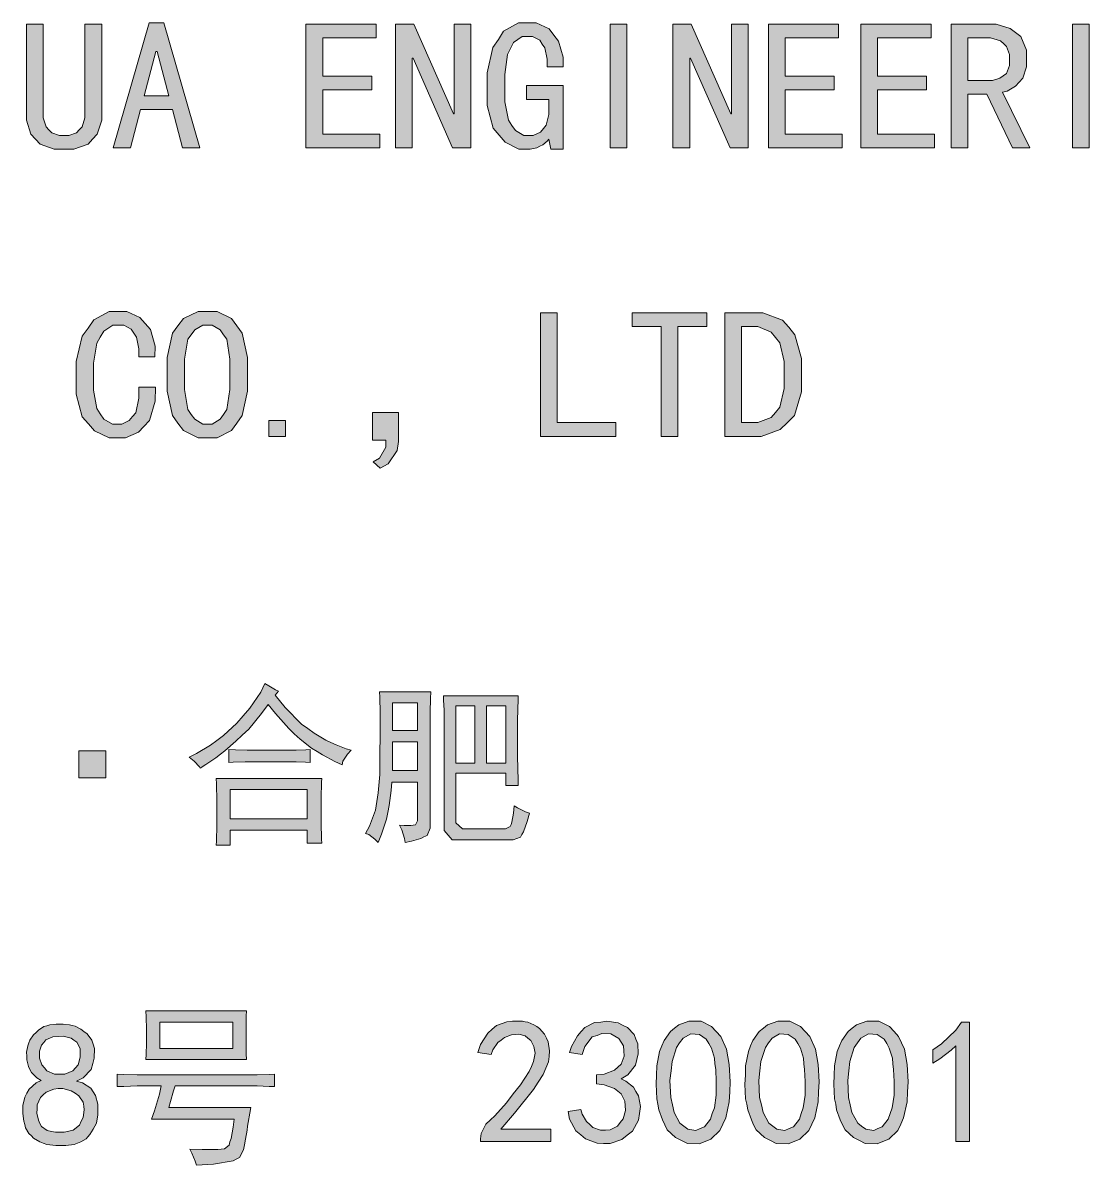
# Model space of a CAD drawing. Header units: millimetres. Extents: x 388 to 64525, y 87 to 607.
# Drawn here: x 64487.22 to 64503.85, y 540.97 to 558.78 of the extents above; entities that cross this region are included whole.
import ezdxf

# ---------------------------------------------------------------- set-up
doc = ezdxf.new("R2010")
doc.units = ezdxf.units.MM

msp = doc.modelspace()

# ---------------------------------------------------------------- hatches: boundary and pattern name
h = msp.add_hatch(color=0)
h.dxf.hatch_style = 2
h.paths.add_polyline_path([(64488.453, 557.399), (64488.453, 557.263), (64488.381, 557.048), (64488.309, 556.969), (64488.241, 556.89), (64488.019, 556.811), (64487.865, 556.811), (64487.714, 556.811), (64487.492, 556.89), (64487.421, 556.969), (64487.349, 557.048), (64487.281, 557.263), (64487.281, 557.399), (64487.281, 558.76), (64487.539, 558.76), (64487.539, 557.399), (64487.539, 557.302), (64487.585, 557.162), (64487.628, 557.116), (64487.675, 557.069), (64487.793, 557.026), (64487.865, 557.026), (64487.94, 557.026), (64488.058, 557.069), (64488.101, 557.116), (64488.148, 557.162), (64488.191, 557.302), (64488.191, 557.399), (64488.191, 558.76), (64488.453, 558.76)])
h = msp.add_hatch(color=0)
h.paths.add_polyline_path([(64489.982, 556.833), (64489.714, 556.833), (64489.556, 557.431), (64489.058, 557.431), (64488.9, 556.833), (64488.632, 556.833), (64489.194, 558.782), (64489.42, 558.782)])
h.paths.add_polyline_path([(64489.499, 557.646), (64489.32, 558.334), (64489.295, 558.334), (64489.115, 557.646)])
h = msp.add_hatch(color=0)
h.dxf.hatch_style = 2
h.paths.add_polyline_path([(64492.788, 556.833), (64491.638, 556.833), (64491.638, 558.76), (64492.731, 558.76), (64492.731, 558.546), (64491.899, 558.546), (64491.899, 557.951), (64492.663, 557.951), (64492.663, 557.736), (64491.899, 557.736), (64491.899, 557.048), (64492.788, 557.048)])
h = msp.add_hatch(color=0)
h.dxf.hatch_style = 2
h.paths.add_polyline_path([(64494.207, 556.833), (64493.924, 556.833), (64493.307, 558.23), (64493.293, 558.23), (64493.293, 556.833), (64493.035, 556.833), (64493.035, 558.76), (64493.318, 558.76), (64493.938, 557.363), (64493.949, 557.363), (64493.949, 558.76), (64494.207, 558.76)])
h = msp.add_hatch(color=0)
h.dxf.hatch_style = 2
h.paths.add_polyline_path([(64495.647, 556.811), (64495.457, 556.811), (64495.425, 556.969), (64495.4, 556.937), (64495.332, 556.879), (64495.282, 556.858), (64495.235, 556.833), (64495.131, 556.811), (64495.074, 556.811), (64494.956, 556.811), (64494.744, 556.922), (64494.651, 557.03), (64494.558, 557.141), (64494.465, 557.492), (64494.465, 557.736), (64494.465, 558.001), (64494.551, 558.395), (64494.637, 558.524), (64494.719, 558.653), (64494.952, 558.782), (64495.095, 558.782), (64495.228, 558.782), (64495.429, 558.689), (64495.504, 558.592), (64495.575, 558.495), (64495.647, 558.248), (64495.647, 558.098), (64495.4, 558.098), (64495.4, 558.216), (64495.36, 558.391), (64495.321, 558.452), (64495.282, 558.51), (64495.171, 558.571), (64495.095, 558.571), (64495.006, 558.571), (64494.873, 558.477), (64494.827, 558.384), (64494.78, 558.291), (64494.737, 557.979), (64494.737, 557.757), (64494.737, 557.549), (64494.794, 557.263), (64494.848, 557.184), (64494.905, 557.105), (64495.034, 557.026), (64495.11, 557.026), (64495.181, 557.026), (64495.296, 557.08), (64495.339, 557.134), (64495.382, 557.188), (64495.425, 557.352), (64495.425, 557.463), (64495.425, 557.589), (64495.074, 557.589), (64495.074, 557.804), (64495.647, 557.804)])
h = msp.add_hatch(color=0)
h.dxf.hatch_style = 2
h.paths.add_polyline_path([(64496.64, 556.833), (64496.382, 556.833), (64496.382, 558.76), (64496.64, 558.76)])
h = msp.add_hatch(color=0)
h.dxf.hatch_style = 2
h.paths.add_polyline_path([(64498.531, 556.833), (64498.252, 556.833), (64497.632, 558.23), (64497.621, 558.23), (64497.621, 556.833), (64497.36, 556.833), (64497.36, 558.76), (64497.643, 558.76), (64498.263, 557.363), (64498.273, 557.363), (64498.273, 558.76), (64498.531, 558.76)])
h = msp.add_hatch(color=0)
h.dxf.hatch_style = 2
h.paths.add_polyline_path([(64499.997, 556.833), (64498.847, 556.833), (64498.847, 558.76), (64499.94, 558.76), (64499.94, 558.546), (64499.108, 558.546), (64499.108, 557.951), (64499.871, 557.951), (64499.871, 557.736), (64499.108, 557.736), (64499.108, 557.048), (64499.997, 557.048)])
h = msp.add_hatch(color=0)
h.dxf.hatch_style = 2
h.paths.add_polyline_path([(64501.437, 556.833), (64500.291, 556.833), (64500.291, 558.76), (64501.383, 558.76), (64501.383, 558.546), (64500.549, 558.546), (64500.549, 557.951), (64501.315, 557.951), (64501.315, 557.736), (64500.549, 557.736), (64500.549, 557.048), (64501.437, 557.048)])
h = msp.add_hatch(color=0)
h.paths.add_polyline_path([(64502.924, 556.833), (64502.655, 556.833), (64502.251, 557.668), (64501.957, 557.668), (64501.957, 556.833), (64501.699, 556.833), (64501.699, 558.76), (64502.261, 558.76), (64502.397, 558.76), (64502.616, 558.696), (64502.698, 558.631), (64502.784, 558.567), (64502.87, 558.356), (64502.87, 558.209), (64502.87, 558.098), (64502.813, 557.922), (64502.756, 557.858), (64502.698, 557.797), (64502.569, 557.718), (64502.498, 557.7)])
h.paths.add_polyline_path([(64502.609, 558.209), (64502.609, 558.288), (64502.562, 558.413), (64502.516, 558.456), (64502.465, 558.503), (64502.311, 558.546), (64502.204, 558.546), (64501.957, 558.546), (64501.957, 557.883), (64502.272, 557.883), (64502.34, 557.883), (64502.458, 557.918), (64502.508, 557.954), (64502.559, 557.99), (64502.609, 558.119)])
h = msp.add_hatch(color=0)
h.dxf.hatch_style = 2
h.paths.add_polyline_path([(64503.849, 556.833), (64503.591, 556.833), (64503.591, 558.76), (64503.849, 558.76)])
h = msp.add_hatch(color=0)
h.dxf.hatch_style = 2
h.paths.add_polyline_path([(64489.291, 553.099), (64489.287, 552.884), (64489.198, 552.58), (64489.112, 552.49), (64489.029, 552.401), (64488.825, 552.311), (64488.707, 552.311), (64488.571, 552.311), (64488.341, 552.422), (64488.245, 552.53), (64488.148, 552.641), (64488.055, 552.992), (64488.055, 553.236), (64488.055, 553.501), (64488.148, 553.895), (64488.241, 554.024), (64488.331, 554.153), (64488.571, 554.282), (64488.718, 554.282), (64488.843, 554.282), (64489.047, 554.189), (64489.13, 554.095), (64489.212, 554.002), (64489.287, 553.741), (64489.28, 553.572), (64489.033, 553.572), (64489.033, 553.698), (64488.994, 553.88), (64488.954, 553.945), (64488.915, 554.006), (64488.797, 554.067), (64488.718, 554.067), (64488.628, 554.067), (64488.485, 553.974), (64488.431, 553.88), (64488.377, 553.787), (64488.324, 553.476), (64488.324, 553.257), (64488.324, 553.053), (64488.377, 552.77), (64488.431, 552.687), (64488.485, 552.605), (64488.621, 552.526), (64488.707, 552.526), (64488.768, 552.526), (64488.883, 552.583), (64488.933, 552.644), (64488.983, 552.702), (64489.033, 552.931), (64489.033, 553.099)])
h = msp.add_hatch(color=0)
h.paths.add_polyline_path([(64490.724, 553.304), (64490.724, 553.039), (64490.642, 552.659), (64490.559, 552.54), (64490.477, 552.426), (64490.251, 552.311), (64490.104, 552.311), (64489.957, 552.311), (64489.728, 552.426), (64489.642, 552.54), (64489.556, 552.659), (64489.474, 553.039), (64489.474, 553.304), (64489.474, 553.565), (64489.556, 553.945), (64489.642, 554.056), (64489.728, 554.171), (64489.957, 554.282), (64490.104, 554.282), (64490.251, 554.282), (64490.477, 554.171), (64490.559, 554.056), (64490.642, 553.945), (64490.724, 553.565)])
h.paths.add_polyline_path([(64490.452, 553.304), (64490.452, 553.54), (64490.402, 553.848), (64490.352, 553.92), (64490.301, 553.995), (64490.176, 554.067), (64490.104, 554.067), (64490.029, 554.067), (64489.904, 553.995), (64489.85, 553.92), (64489.796, 553.848), (64489.742, 553.54), (64489.742, 553.304), (64489.742, 553.064), (64489.796, 552.752), (64489.85, 552.677), (64489.904, 552.601), (64490.029, 552.526), (64490.104, 552.526), (64490.176, 552.526), (64490.301, 552.601), (64490.352, 552.677), (64490.402, 552.752), (64490.452, 553.064)])
h = msp.add_hatch(color=0)
h.dxf.hatch_style = 2
h.paths.add_polyline_path([(64496.468, 552.333), (64495.296, 552.333), (64495.296, 554.26), (64495.554, 554.26), (64495.554, 552.548), (64496.468, 552.548)])
h = msp.add_hatch(color=0)
h.dxf.hatch_style = 2
h.paths.add_polyline_path([(64497.886, 554.045), (64497.435, 554.045), (64497.435, 552.333), (64497.177, 552.333), (64497.177, 554.045), (64496.726, 554.045), (64496.726, 554.26), (64497.886, 554.26)])
h = msp.add_hatch(color=0)
h.paths.add_polyline_path([(64499.363, 553.289), (64499.363, 553.031), (64499.252, 552.662), (64499.144, 552.551), (64499.033, 552.444), (64498.736, 552.333), (64498.553, 552.333), (64498.17, 552.333), (64498.17, 554.26), (64498.553, 554.26), (64498.761, 554.26), (64499.065, 554.146), (64499.166, 554.035), (64499.262, 553.92), (64499.363, 553.551)])
h.paths.add_polyline_path([(64499.094, 553.289), (64499.094, 553.501), (64499.026, 553.791), (64498.958, 553.877), (64498.89, 553.959), (64498.685, 554.045), (64498.553, 554.045), (64498.428, 554.045), (64498.428, 552.548), (64498.553, 552.548), (64498.685, 552.548), (64498.89, 552.63), (64498.958, 552.709), (64499.026, 552.791), (64499.094, 553.082)])
h = msp.add_hatch(color=0)
h.dxf.hatch_style = 2
h.paths.add_polyline_path([(64492.673, 552.705), (64493.078, 552.705), (64493.078, 552.254), (64493.06, 552.114), (64492.921, 551.906), (64492.795, 551.838), (64492.684, 551.939), (64492.784, 551.996), (64492.885, 552.164), (64492.885, 552.275), (64492.673, 552.275)])
h = msp.add_hatch(color=0)
h.dxf.hatch_style = 2
h.paths.add_polyline_path([(64491.319, 552.333), (64491.061, 552.333), (64491.061, 552.58), (64491.319, 552.58)])
h = msp.add_hatch(color=0)
h.dxf.hatch_style = 2
h.paths.add_polyline_path([(64491.158, 548.298), (64491.315, 548.108), (64491.57, 547.847), (64491.666, 547.779), (64491.767, 547.707), (64491.946, 547.6), (64492.025, 547.56), (64492.107, 547.524), (64492.265, 547.463), (64492.34, 547.442), (64492.286, 547.381), (64492.215, 547.27), (64492.2, 547.213), (64492.089, 547.263), (64491.896, 547.367), (64491.81, 547.42), (64491.724, 547.474), (64491.545, 547.614), (64491.455, 547.696), (64491.369, 547.779), (64491.165, 548.012), (64491.05, 548.155), (64490.946, 548.012), (64490.746, 547.768), (64490.645, 547.675), (64490.545, 547.582), (64490.373, 547.431), (64490.305, 547.377), (64490.233, 547.324), (64490.076, 547.216), (64489.99, 547.159), (64489.979, 547.18), (64489.893, 547.27), (64489.818, 547.334), (64489.929, 547.388), (64490.147, 547.517), (64490.248, 547.592), (64490.352, 547.668), (64490.559, 547.861), (64490.66, 547.979), (64490.764, 548.094), (64490.932, 548.345), (64490.996, 548.481), (64491.057, 548.445), (64491.165, 548.384), (64491.211, 548.363)])
h = msp.add_hatch(color=0)
h.paths.add_polyline_path([(64493.096, 546.274), (64493.168, 546.267), (64493.275, 546.267), (64493.307, 546.274), (64493.343, 546.277), (64493.379, 546.342), (64493.379, 546.403), (64493.379, 546.944), (64492.978, 546.944), (64492.967, 546.815), (64492.935, 546.578), (64492.913, 546.471), (64492.892, 546.367), (64492.817, 546.131), (64492.763, 546.002), (64492.713, 546.055), (64492.616, 546.127), (64492.566, 546.141), (64492.63, 546.256), (64492.72, 546.507), (64492.741, 546.639), (64492.763, 546.775), (64492.788, 547.062), (64492.788, 547.213), (64492.792, 547.367), (64492.795, 547.686), (64492.795, 547.854), (64492.795, 548.022), (64492.788, 548.27), (64492.784, 548.352), (64493.583, 548.352), (64493.58, 548.245), (64493.573, 548.033), (64493.573, 547.929), (64493.573, 546.328), (64493.573, 546.227), (64493.526, 546.109), (64493.476, 546.088), (64493.429, 546.066), (64493.282, 546.023), (64493.186, 546.002), (64493.175, 546.066), (64493.132, 546.202)])
h.paths.add_polyline_path([(64493.379, 547.127), (64493.379, 547.571), (64492.989, 547.571), (64492.989, 547.127)])
h.paths.add_polyline_path([(64493.379, 547.746), (64493.379, 548.18), (64492.989, 548.18), (64492.989, 547.746)])
h = msp.add_hatch(color=0)
h.paths.add_polyline_path([(64494.948, 548.288), (64494.945, 548.237), (64494.938, 547.908), (64494.938, 547.625), (64494.938, 547.345), (64494.945, 546.976), (64494.948, 546.89), (64494.755, 546.89), (64494.755, 547.084), (64493.974, 547.084), (64493.974, 546.403), (64493.974, 546.31), (64494.078, 546.217), (64494.182, 546.217), (64494.69, 546.217), (64494.748, 546.217), (64494.823, 546.249), (64494.837, 546.285), (64494.848, 546.317), (64494.873, 546.46), (64494.884, 546.575), (64494.938, 546.543), (64495.06, 546.482), (64495.124, 546.457), (64495.085, 546.331), (64495.027, 546.166), (64495.002, 546.127), (64494.981, 546.084), (64494.87, 546.045), (64494.776, 546.045), (64494.038, 546.045), (64493.917, 546.045), (64493.791, 546.191), (64493.791, 546.338), (64493.791, 547.972), (64493.791, 548.065), (64493.784, 548.223), (64493.78, 548.288)])
h.paths.add_polyline_path([(64494.755, 547.238), (64494.755, 548.133), (64494.45, 548.133), (64494.45, 547.238)])
h.paths.add_polyline_path([(64494.268, 547.238), (64494.268, 548.133), (64493.974, 548.133), (64493.974, 547.238)])
h = msp.add_hatch(color=0)
h.dxf.hatch_style = 2
h.paths.add_polyline_path([(64488.094, 547.431), (64488.517, 547.431), (64488.517, 547.008), (64488.094, 547.008)])
h = msp.add_hatch(color=0)
h.dxf.hatch_style = 2
h.paths.add_polyline_path([(64491.398, 547.442), (64491.484, 547.442), (64491.634, 547.446), (64491.702, 547.453), (64491.702, 547.248), (64491.631, 547.252), (64491.484, 547.259), (64491.409, 547.259), (64490.803, 547.259), (64490.688, 547.259), (64490.502, 547.252), (64490.434, 547.248), (64490.434, 547.453), (64490.538, 547.446), (64490.721, 547.442), (64490.803, 547.442)])
h = msp.add_hatch(color=0)
h.paths.add_polyline_path([(64491.885, 546.998), (64491.878, 546.944), (64491.874, 546.693), (64491.874, 546.5), (64491.874, 546.306), (64491.878, 546.052), (64491.885, 545.991), (64491.656, 545.991), (64491.656, 546.195), (64490.455, 546.195), (64490.455, 545.959), (64490.237, 545.959), (64490.244, 546.023), (64490.248, 546.274), (64490.248, 546.457), (64490.248, 546.647), (64490.244, 546.915), (64490.237, 546.998)])
h.paths.add_polyline_path([(64491.656, 546.371), (64491.656, 546.826), (64490.455, 546.826), (64490.455, 546.371)])
h = msp.add_hatch(color=0)
h.paths.add_polyline_path([(64490.713, 543.375), (64490.706, 543.296), (64490.703, 543.11), (64490.703, 543.01), (64490.703, 542.906), (64490.706, 542.709), (64490.713, 542.619), (64489.14, 542.619), (64489.148, 542.695), (64489.151, 542.874), (64489.151, 542.978), (64489.151, 543.085), (64489.148, 543.286), (64489.14, 543.375)])
h.paths.add_polyline_path([(64490.495, 542.791), (64490.495, 543.203), (64489.359, 543.203), (64489.359, 542.791)])
h = msp.add_hatch(color=0)
h.paths.add_polyline_path([(64487.224, 541.838), (64487.224, 541.903), (64487.256, 542.032), (64487.288, 542.093), (64487.32, 542.157), (64487.431, 542.257), (64487.507, 542.293), (64487.442, 542.333), (64487.356, 542.415), (64487.335, 542.462), (64487.31, 542.508), (64487.288, 542.612), (64487.285, 542.673), (64487.281, 542.734), (64487.299, 542.834), (64487.317, 542.877), (64487.335, 542.92), (64487.392, 543.003), (64487.431, 543.042), (64487.467, 543.078), (64487.553, 543.132), (64487.6, 543.142), (64487.643, 543.157), (64487.743, 543.171), (64487.797, 543.171), (64487.854, 543.171), (64487.951, 543.16), (64487.994, 543.15), (64488.037, 543.139), (64488.13, 543.092), (64488.177, 543.056), (64488.227, 543.021), (64488.298, 542.92), (64488.32, 542.856), (64488.341, 542.791), (64488.338, 542.641), (64488.313, 542.555), (64488.288, 542.465), (64488.162, 542.333), (64488.058, 542.282), (64488.152, 542.257), (64488.281, 542.171), (64488.32, 542.114), (64488.356, 542.057), (64488.395, 541.921), (64488.395, 541.838), (64488.395, 541.756), (64488.37, 541.627), (64488.345, 541.58), (64488.32, 541.53), (64488.266, 541.448), (64488.238, 541.415), (64488.209, 541.383), (64488.127, 541.333), (64488.076, 541.315), (64488.023, 541.294), (64487.894, 541.276), (64487.815, 541.276), (64487.736, 541.276), (64487.6, 541.294), (64487.542, 541.315), (64487.489, 541.333), (64487.392, 541.39), (64487.356, 541.426), (64487.317, 541.466), (64487.267, 541.555), (64487.252, 541.605), (64487.238, 541.655), (64487.224, 541.774)])
h.paths.add_polyline_path([(64487.446, 541.849), (64487.442, 541.784), (64487.467, 541.67), (64487.489, 541.623), (64487.514, 541.573), (64487.603, 541.512), (64487.668, 541.498), (64487.732, 541.483), (64487.869, 541.487), (64487.94, 541.501), (64488.008, 541.519), (64488.109, 541.595), (64488.134, 541.655), (64488.162, 541.713), (64488.18, 541.835), (64488.173, 541.892), (64488.166, 541.953), (64488.098, 542.053), (64488.037, 542.093), (64487.976, 542.132), (64487.847, 542.168), (64487.775, 542.164), (64487.707, 542.157), (64487.589, 542.11), (64487.542, 542.067), (64487.499, 542.025), (64487.449, 541.913)])
h.paths.add_polyline_path([(64487.485, 542.695), (64487.485, 542.641), (64487.521, 542.537), (64487.56, 542.487), (64487.6, 542.44), (64487.718, 542.39), (64487.797, 542.39), (64487.879, 542.39), (64488.001, 542.44), (64488.044, 542.487), (64488.084, 542.537), (64488.119, 542.655), (64488.119, 542.72), (64488.116, 542.788), (64488.066, 542.888), (64488.019, 542.92), (64487.976, 542.952), (64487.851, 542.981), (64487.772, 542.978), (64487.693, 542.97), (64487.582, 542.924), (64487.55, 542.884), (64487.517, 542.841), (64487.485, 542.748)])
h = msp.add_hatch(color=0)
h.dxf.hatch_style = 2
h.paths.add_polyline_path([(64494.361, 541.383), (64494.368, 541.466), (64494.443, 541.609), (64494.515, 541.677), (64494.583, 541.741), (64494.762, 541.942), (64494.87, 542.082), (64494.981, 542.222), (64495.12, 542.433), (64495.153, 542.508), (64495.185, 542.587), (64495.21, 542.716), (64495.203, 542.77), (64495.192, 542.823), (64495.142, 542.913), (64495.099, 542.949), (64495.056, 542.985), (64494.956, 543.013), (64494.898, 543.006), (64494.841, 543.003), (64494.733, 542.96), (64494.68, 542.92), (64494.63, 542.884), (64494.551, 542.77), (64494.526, 542.695), (64494.318, 542.727), (64494.361, 542.852), (64494.472, 543.031), (64494.54, 543.089), (64494.608, 543.146), (64494.769, 543.207), (64494.859, 543.214), (64494.913, 543.218), (64495.013, 543.218), (64495.056, 543.207), (64495.099, 543.2), (64495.189, 543.16), (64495.235, 543.132), (64495.278, 543.103), (64495.357, 543.013), (64495.386, 542.952), (64495.414, 542.895), (64495.436, 542.752), (64495.429, 542.666), (64495.421, 542.583), (64495.335, 542.383), (64495.26, 542.265), (64495.185, 542.15), (64494.891, 541.784), (64494.676, 541.534), (64495.457, 541.534), (64495.457, 541.34), (64494.361, 541.34)])
h = msp.add_hatch(color=0)
h.dxf.hatch_style = 2
h.paths.add_polyline_path([(64495.726, 541.806), (64495.923, 541.838), (64495.945, 541.767), (64496.013, 541.652), (64496.063, 541.605), (64496.109, 541.559), (64496.231, 541.516), (64496.306, 541.519), (64496.378, 541.523), (64496.496, 541.58), (64496.539, 541.638), (64496.582, 541.695), (64496.622, 541.824), (64496.615, 541.899), (64496.611, 541.971), (64496.554, 542.085), (64496.5, 542.125), (64496.45, 542.164), (64496.285, 542.222), (64496.17, 542.239), (64496.17, 542.379), (64496.285, 542.39), (64496.45, 542.451), (64496.5, 542.497), (64496.554, 542.548), (64496.6, 542.673), (64496.593, 542.752), (64496.586, 542.831), (64496.518, 542.945), (64496.453, 542.981), (64496.389, 543.017), (64496.249, 543.024), (64496.177, 542.995), (64496.102, 542.97), (64495.988, 542.82), (64495.945, 542.695), (64495.747, 542.727), (64495.78, 542.823), (64495.869, 542.985), (64495.927, 543.053), (64495.984, 543.117), (64496.138, 543.193), (64496.235, 543.203), (64496.331, 543.214), (64496.503, 543.189), (64496.575, 543.153), (64496.65, 543.117), (64496.754, 543.01), (64496.783, 542.938), (64496.812, 542.863), (64496.819, 542.705), (64496.797, 542.619), (64496.776, 542.53), (64496.654, 542.379), (64496.55, 542.315), (64496.625, 542.282), (64496.744, 542.186), (64496.783, 542.121), (64496.822, 542.053), (64496.851, 541.885), (64496.837, 541.777), (64496.822, 541.673), (64496.729, 541.501), (64496.647, 541.437), (64496.564, 541.372), (64496.382, 541.311), (64496.278, 541.311), (64496.177, 541.315), (64495.998, 541.38), (64495.923, 541.444), (64495.844, 541.505), (64495.747, 541.688)])
h = msp.add_hatch(color=0)
h.paths.add_polyline_path([(64497.102, 542.376), (64497.109, 542.519), (64497.148, 542.745), (64497.184, 542.831), (64497.22, 542.913), (64497.32, 543.053), (64497.385, 543.107), (64497.449, 543.16), (64497.607, 543.214), (64497.704, 543.214), (64497.797, 543.214), (64497.962, 543.135), (64498.033, 543.056), (64498.105, 542.978), (64498.195, 542.781), (64498.216, 542.662), (64498.238, 542.54), (64498.252, 542.268), (64498.245, 542.114), (64498.238, 541.96), (64498.184, 541.709), (64498.137, 541.609), (64498.091, 541.512), (64497.951, 541.376), (64497.861, 541.34), (64497.768, 541.301), (64497.586, 541.311), (64497.492, 541.354), (64497.399, 541.401), (64497.27, 541.523), (64497.231, 541.598), (64497.195, 541.677), (64497.141, 541.835), (64497.123, 541.921), (64497.109, 542.003), (64497.098, 542.232)])
h.paths.add_polyline_path([(64497.331, 542.44), (64497.313, 542.29), (64497.324, 542.025), (64497.353, 541.91), (64497.378, 541.792), (64497.467, 541.627), (64497.528, 541.577), (64497.593, 541.53), (64497.718, 541.512), (64497.786, 541.541), (64497.851, 541.569), (64497.944, 541.688), (64497.972, 541.777), (64498.005, 541.867), (64498.033, 542.064), (64498.033, 542.168), (64498.033, 542.275), (64498.026, 542.465), (64498.015, 542.551), (64498.008, 542.641), (64497.962, 542.795), (64497.919, 542.866), (64497.879, 542.938), (64497.772, 543.01), (64497.704, 543.013), (64497.636, 543.017), (64497.517, 542.949), (64497.464, 542.877), (64497.414, 542.806), (64497.345, 542.587)])
h = msp.add_hatch(color=0)
h.paths.add_polyline_path([(64498.488, 542.376), (64498.492, 542.519), (64498.535, 542.745), (64498.571, 542.831), (64498.603, 542.913), (64498.703, 543.053), (64498.771, 543.107), (64498.836, 543.16), (64498.994, 543.214), (64499.09, 543.214), (64499.184, 543.214), (64499.348, 543.135), (64499.42, 543.056), (64499.492, 542.978), (64499.581, 542.781), (64499.603, 542.662), (64499.624, 542.54), (64499.639, 542.268), (64499.631, 542.114), (64499.624, 541.96), (64499.57, 541.709), (64499.524, 541.609), (64499.477, 541.512), (64499.338, 541.376), (64499.248, 541.34), (64499.155, 541.301), (64498.969, 541.311), (64498.879, 541.354), (64498.786, 541.401), (64498.657, 541.523), (64498.617, 541.598), (64498.582, 541.677), (64498.528, 541.835), (64498.51, 541.921), (64498.492, 542.003), (64498.481, 542.232)])
h.paths.add_polyline_path([(64498.714, 542.44), (64498.7, 542.29), (64498.711, 542.025), (64498.739, 541.91), (64498.764, 541.792), (64498.854, 541.627), (64498.915, 541.577), (64498.979, 541.53), (64499.105, 541.512), (64499.169, 541.541), (64499.237, 541.569), (64499.33, 541.688), (64499.359, 541.777), (64499.391, 541.867), (64499.42, 542.064), (64499.42, 542.168), (64499.42, 542.275), (64499.413, 542.465), (64499.402, 542.551), (64499.395, 542.641), (64499.348, 542.795), (64499.305, 542.866), (64499.266, 542.938), (64499.158, 543.01), (64499.09, 543.013), (64499.022, 543.017), (64498.904, 542.949), (64498.85, 542.877), (64498.8, 542.806), (64498.732, 542.587)])
h = msp.add_hatch(color=0)
h.paths.add_polyline_path([(64499.875, 542.376), (64499.879, 542.519), (64499.922, 542.745), (64499.957, 542.831), (64499.99, 542.913), (64500.09, 543.053), (64500.154, 543.107), (64500.223, 543.16), (64500.38, 543.214), (64500.477, 543.214), (64500.57, 543.214), (64500.735, 543.135), (64500.807, 543.056), (64500.878, 542.978), (64500.968, 542.781), (64500.989, 542.662), (64501.011, 542.54), (64501.025, 542.268), (64501.018, 542.114), (64501.011, 541.96), (64500.953, 541.709), (64500.91, 541.609), (64500.864, 541.512), (64500.724, 541.376), (64500.631, 541.34), (64500.541, 541.301), (64500.355, 541.311), (64500.266, 541.354), (64500.172, 541.401), (64500.043, 541.523), (64500.004, 541.598), (64499.968, 541.677), (64499.911, 541.835), (64499.897, 541.921), (64499.879, 542.003), (64499.868, 542.232)])
h.paths.add_polyline_path([(64500.101, 542.44), (64500.086, 542.29), (64500.097, 542.025), (64500.122, 541.91), (64500.151, 541.792), (64500.24, 541.627), (64500.301, 541.577), (64500.366, 541.53), (64500.491, 541.512), (64500.556, 541.541), (64500.62, 541.569), (64500.717, 541.688), (64500.746, 541.777), (64500.778, 541.867), (64500.807, 542.064), (64500.807, 542.168), (64500.807, 542.275), (64500.799, 542.465), (64500.789, 542.551), (64500.782, 542.641), (64500.731, 542.795), (64500.692, 542.866), (64500.653, 542.938), (64500.545, 543.01), (64500.477, 543.013), (64500.409, 543.017), (64500.291, 542.949), (64500.237, 542.877), (64500.187, 542.806), (64500.119, 542.587)])
h = msp.add_hatch(color=0)
h.dxf.hatch_style = 2
h.paths.add_polyline_path([(64501.77, 542.834), (64501.699, 542.763), (64501.52, 542.63), (64501.412, 542.562), (64501.412, 542.77), (64501.548, 542.863), (64501.77, 543.078), (64501.856, 543.203), (64501.985, 543.203), (64501.985, 541.34), (64501.77, 541.34)])
h = msp.add_hatch(color=0)
h.dxf.hatch_style = 2
h.paths.add_polyline_path([(64490.778, 542.379), (64490.878, 542.379), (64491.065, 542.386), (64491.147, 542.39), (64491.147, 542.196), (64491.065, 542.2), (64490.878, 542.207), (64490.778, 542.207), (64489.596, 542.207), (64489.574, 542.132), (64489.527, 541.964), (64489.499, 541.87), (64490.778, 541.87), (64490.76, 541.784), (64490.735, 541.638), (64490.728, 541.58), (64490.721, 541.519), (64490.695, 541.376), (64490.681, 541.29), (64490.663, 541.208), (64490.599, 541.093), (64490.549, 541.064), (64490.502, 541.036), (64490.194, 540.989), (64489.932, 540.971), (64489.911, 541.032), (64489.857, 541.157), (64489.825, 541.222), (64490.018, 541.215), (64490.266, 541.215), (64490.316, 541.222), (64490.369, 541.226), (64490.438, 541.283), (64490.452, 541.337), (64490.47, 541.387), (64490.502, 541.562), (64490.516, 541.688), (64489.23, 541.688), (64489.277, 541.817), (64489.352, 542.078), (64489.381, 542.207), (64489.119, 542.207), (64489.008, 542.207), (64488.797, 542.2), (64488.696, 542.196), (64488.696, 542.39), (64488.797, 542.386), (64489.008, 542.379), (64489.119, 542.379)])

# ---------------------------------------------------------------- linework, layer by layer
at = {"color": 0, "lineweight": 0}
for points in [[(64488.453, 557.399), (64488.453, 557.263), (64488.381, 557.048), (64488.309, 556.969), (64488.241, 556.89), (64488.019, 556.811), (64487.865, 556.811), (64487.714, 556.811), (64487.492, 556.89), (64487.421, 556.969), (64487.349, 557.048), (64487.281, 557.263), (64487.281, 557.399), (64487.281, 558.76), (64487.539, 558.76), (64487.539, 557.399), (64487.539, 557.302), (64487.585, 557.162), (64487.628, 557.116), (64487.675, 557.069), (64487.793, 557.026), (64487.865, 557.026), (64487.94, 557.026), (64488.058, 557.069), (64488.101, 557.116), (64488.148, 557.162), (64488.191, 557.302), (64488.191, 557.399), (64488.191, 558.76), (64488.453, 558.76)], [(64489.982, 556.833), (64489.714, 556.833), (64489.556, 557.431), (64489.058, 557.431), (64488.9, 556.833), (64488.632, 556.833), (64489.194, 558.782), (64489.42, 558.782)], [(64492.788, 556.833), (64491.638, 556.833), (64491.638, 558.76), (64492.731, 558.76), (64492.731, 558.546), (64491.899, 558.546), (64491.899, 557.951), (64492.663, 557.951), (64492.663, 557.736), (64491.899, 557.736), (64491.899, 557.048), (64492.788, 557.048)], [(64494.207, 556.833), (64493.924, 556.833), (64493.307, 558.23), (64493.293, 558.23), (64493.293, 556.833), (64493.035, 556.833), (64493.035, 558.76), (64493.318, 558.76), (64493.938, 557.363), (64493.949, 557.363), (64493.949, 558.76), (64494.207, 558.76)], [(64495.647, 556.811), (64495.457, 556.811), (64495.425, 556.969), (64495.4, 556.937), (64495.332, 556.879), (64495.282, 556.858), (64495.235, 556.833), (64495.131, 556.811), (64495.074, 556.811), (64494.956, 556.811), (64494.744, 556.922), (64494.651, 557.03), (64494.558, 557.141), (64494.465, 557.492), (64494.465, 557.736), (64494.465, 558.001), (64494.551, 558.395), (64494.637, 558.524), (64494.719, 558.653), (64494.952, 558.782), (64495.095, 558.782), (64495.228, 558.782), (64495.429, 558.689), (64495.504, 558.592), (64495.575, 558.495), (64495.647, 558.248), (64495.647, 558.098), (64495.4, 558.098), (64495.4, 558.216), (64495.36, 558.391), (64495.321, 558.452), (64495.282, 558.51), (64495.171, 558.571), (64495.095, 558.571), (64495.006, 558.571), (64494.873, 558.477), (64494.827, 558.384), (64494.78, 558.291), (64494.737, 557.979), (64494.737, 557.757), (64494.737, 557.549), (64494.794, 557.263), (64494.848, 557.184), (64494.905, 557.105), (64495.034, 557.026), (64495.11, 557.026), (64495.181, 557.026), (64495.296, 557.08), (64495.339, 557.134), (64495.382, 557.188), (64495.425, 557.352), (64495.425, 557.463), (64495.425, 557.589), (64495.074, 557.589), (64495.074, 557.804), (64495.647, 557.804)], [(64496.64, 556.833), (64496.382, 556.833), (64496.382, 558.76), (64496.64, 558.76)], [(64498.531, 556.833), (64498.252, 556.833), (64497.632, 558.23), (64497.621, 558.23), (64497.621, 556.833), (64497.36, 556.833), (64497.36, 558.76), (64497.643, 558.76), (64498.263, 557.363), (64498.273, 557.363), (64498.273, 558.76), (64498.531, 558.76)], [(64499.997, 556.833), (64498.847, 556.833), (64498.847, 558.76), (64499.94, 558.76), (64499.94, 558.546), (64499.108, 558.546), (64499.108, 557.951), (64499.871, 557.951), (64499.871, 557.736), (64499.108, 557.736), (64499.108, 557.048), (64499.997, 557.048)], [(64501.437, 556.833), (64500.291, 556.833), (64500.291, 558.76), (64501.383, 558.76), (64501.383, 558.546), (64500.549, 558.546), (64500.549, 557.951), (64501.315, 557.951), (64501.315, 557.736), (64500.549, 557.736), (64500.549, 557.048), (64501.437, 557.048)], [(64502.924, 556.833), (64502.655, 556.833), (64502.251, 557.668), (64501.957, 557.668), (64501.957, 556.833), (64501.699, 556.833), (64501.699, 558.76), (64502.261, 558.76), (64502.397, 558.76), (64502.616, 558.696), (64502.698, 558.631), (64502.784, 558.567), (64502.87, 558.356), (64502.87, 558.209), (64502.87, 558.098), (64502.813, 557.922), (64502.756, 557.858), (64502.698, 557.797), (64502.569, 557.718), (64502.498, 557.7)], [(64503.849, 556.833), (64503.591, 556.833), (64503.591, 558.76), (64503.849, 558.76)], [(64502.609, 558.209), (64502.609, 558.288), (64502.562, 558.413), (64502.516, 558.456), (64502.465, 558.503), (64502.311, 558.546), (64502.204, 558.546), (64501.957, 558.546), (64501.957, 557.883), (64502.272, 557.883), (64502.34, 557.883), (64502.458, 557.918), (64502.508, 557.954), (64502.559, 557.99), (64502.609, 558.119)], [(64489.499, 557.646), (64489.32, 558.334), (64489.295, 558.334), (64489.115, 557.646)], [(64489.291, 553.099), (64489.287, 552.884), (64489.198, 552.58), (64489.112, 552.49), (64489.029, 552.401), (64488.825, 552.311), (64488.707, 552.311), (64488.571, 552.311), (64488.341, 552.422), (64488.245, 552.53), (64488.148, 552.641), (64488.055, 552.992), (64488.055, 553.236), (64488.055, 553.501), (64488.148, 553.895), (64488.241, 554.024), (64488.331, 554.153), (64488.571, 554.282), (64488.718, 554.282), (64488.843, 554.282), (64489.047, 554.189), (64489.13, 554.095), (64489.212, 554.002), (64489.287, 553.741), (64489.28, 553.572), (64489.033, 553.572), (64489.033, 553.698), (64488.994, 553.88), (64488.954, 553.945), (64488.915, 554.006), (64488.797, 554.067), (64488.718, 554.067), (64488.628, 554.067), (64488.485, 553.974), (64488.431, 553.88), (64488.377, 553.787), (64488.324, 553.476), (64488.324, 553.257), (64488.324, 553.053), (64488.377, 552.77), (64488.431, 552.687), (64488.485, 552.605), (64488.621, 552.526), (64488.707, 552.526), (64488.768, 552.526), (64488.883, 552.583), (64488.933, 552.644), (64488.983, 552.702), (64489.033, 552.931), (64489.033, 553.099)], [(64490.724, 553.304), (64490.724, 553.039), (64490.642, 552.659), (64490.559, 552.54), (64490.477, 552.426), (64490.251, 552.311), (64490.104, 552.311), (64489.957, 552.311), (64489.728, 552.426), (64489.642, 552.54), (64489.556, 552.659), (64489.474, 553.039), (64489.474, 553.304), (64489.474, 553.565), (64489.556, 553.945), (64489.642, 554.056), (64489.728, 554.171), (64489.957, 554.282), (64490.104, 554.282), (64490.251, 554.282), (64490.477, 554.171), (64490.559, 554.056), (64490.642, 553.945), (64490.724, 553.565)], [(64496.468, 552.333), (64495.296, 552.333), (64495.296, 554.26), (64495.554, 554.26), (64495.554, 552.548), (64496.468, 552.548)], [(64497.886, 554.045), (64497.435, 554.045), (64497.435, 552.333), (64497.177, 552.333), (64497.177, 554.045), (64496.726, 554.045), (64496.726, 554.26), (64497.886, 554.26)], [(64499.363, 553.289), (64499.363, 553.031), (64499.252, 552.662), (64499.144, 552.551), (64499.033, 552.444), (64498.736, 552.333), (64498.553, 552.333), (64498.17, 552.333), (64498.17, 554.26), (64498.553, 554.26), (64498.761, 554.26), (64499.065, 554.146), (64499.166, 554.035), (64499.262, 553.92), (64499.363, 553.551)], [(64490.452, 553.304), (64490.452, 553.54), (64490.402, 553.848), (64490.352, 553.92), (64490.301, 553.995), (64490.176, 554.067), (64490.104, 554.067), (64490.029, 554.067), (64489.904, 553.995), (64489.85, 553.92), (64489.796, 553.848), (64489.742, 553.54), (64489.742, 553.304), (64489.742, 553.064), (64489.796, 552.752), (64489.85, 552.677), (64489.904, 552.601), (64490.029, 552.526), (64490.104, 552.526), (64490.176, 552.526), (64490.301, 552.601), (64490.352, 552.677), (64490.402, 552.752), (64490.452, 553.064)], [(64499.094, 553.289), (64499.094, 553.501), (64499.026, 553.791), (64498.958, 553.877), (64498.89, 553.959), (64498.685, 554.045), (64498.553, 554.045), (64498.428, 554.045), (64498.428, 552.548), (64498.553, 552.548), (64498.685, 552.548), (64498.89, 552.63), (64498.958, 552.709), (64499.026, 552.791), (64499.094, 553.082)], [(64492.673, 552.705), (64493.078, 552.705), (64493.078, 552.254), (64493.06, 552.114), (64492.921, 551.906), (64492.795, 551.838), (64492.684, 551.939), (64492.784, 551.996), (64492.885, 552.164), (64492.885, 552.275), (64492.673, 552.275)], [(64491.319, 552.333), (64491.061, 552.333), (64491.061, 552.58), (64491.319, 552.58)], [(64491.158, 548.298), (64491.315, 548.108), (64491.57, 547.847), (64491.666, 547.779), (64491.767, 547.707), (64491.946, 547.6), (64492.025, 547.56), (64492.107, 547.524), (64492.265, 547.463), (64492.34, 547.442), (64492.286, 547.381), (64492.215, 547.27), (64492.2, 547.213), (64492.089, 547.263), (64491.896, 547.367), (64491.81, 547.42), (64491.724, 547.474), (64491.545, 547.614), (64491.455, 547.696), (64491.369, 547.779), (64491.165, 548.012), (64491.05, 548.155), (64490.946, 548.012), (64490.746, 547.768), (64490.645, 547.675), (64490.545, 547.582), (64490.373, 547.431), (64490.305, 547.377), (64490.233, 547.324), (64490.076, 547.216), (64489.99, 547.159), (64489.979, 547.18), (64489.893, 547.27), (64489.818, 547.334), (64489.929, 547.388), (64490.147, 547.517), (64490.248, 547.592), (64490.352, 547.668), (64490.559, 547.861), (64490.66, 547.979), (64490.764, 548.094), (64490.932, 548.345), (64490.996, 548.481), (64491.057, 548.445), (64491.165, 548.384), (64491.211, 548.363)], [(64493.096, 546.274), (64493.168, 546.267), (64493.275, 546.267), (64493.307, 546.274), (64493.343, 546.277), (64493.379, 546.342), (64493.379, 546.403), (64493.379, 546.944), (64492.978, 546.944), (64492.967, 546.815), (64492.935, 546.578), (64492.913, 546.471), (64492.892, 546.367), (64492.817, 546.131), (64492.763, 546.002), (64492.713, 546.055), (64492.616, 546.127), (64492.566, 546.141), (64492.63, 546.256), (64492.72, 546.507), (64492.741, 546.639), (64492.763, 546.775), (64492.788, 547.062), (64492.788, 547.213), (64492.792, 547.367), (64492.795, 547.686), (64492.795, 547.854), (64492.795, 548.022), (64492.788, 548.27), (64492.784, 548.352), (64493.583, 548.352), (64493.58, 548.245), (64493.573, 548.033), (64493.573, 547.929), (64493.573, 546.328), (64493.573, 546.227), (64493.526, 546.109), (64493.476, 546.088), (64493.429, 546.066), (64493.282, 546.023), (64493.186, 546.002), (64493.175, 546.066), (64493.132, 546.202)], [(64494.948, 548.288), (64494.945, 548.237), (64494.938, 547.908), (64494.938, 547.625), (64494.938, 547.345), (64494.945, 546.976), (64494.948, 546.89), (64494.755, 546.89), (64494.755, 547.084), (64493.974, 547.084), (64493.974, 546.403), (64493.974, 546.31), (64494.078, 546.217), (64494.182, 546.217), (64494.69, 546.217), (64494.748, 546.217), (64494.823, 546.249), (64494.837, 546.285), (64494.848, 546.317), (64494.873, 546.46), (64494.884, 546.575), (64494.938, 546.543), (64495.06, 546.482), (64495.124, 546.457), (64495.085, 546.331), (64495.027, 546.166), (64495.002, 546.127), (64494.981, 546.084), (64494.87, 546.045), (64494.776, 546.045), (64494.038, 546.045), (64493.917, 546.045), (64493.791, 546.191), (64493.791, 546.338), (64493.791, 547.972), (64493.791, 548.065), (64493.784, 548.223), (64493.78, 548.288)], [(64493.379, 547.746), (64493.379, 548.18), (64492.989, 548.18), (64492.989, 547.746)], [(64494.268, 547.238), (64494.268, 548.133), (64493.974, 548.133), (64493.974, 547.238)], [(64494.755, 547.238), (64494.755, 548.133), (64494.45, 548.133), (64494.45, 547.238)], [(64493.379, 547.127), (64493.379, 547.571), (64492.989, 547.571), (64492.989, 547.127)], [(64488.094, 547.431), (64488.517, 547.431), (64488.517, 547.008), (64488.094, 547.008)], [(64491.398, 547.442), (64491.484, 547.442), (64491.634, 547.446), (64491.702, 547.453), (64491.702, 547.248), (64491.631, 547.252), (64491.484, 547.259), (64491.409, 547.259), (64490.803, 547.259), (64490.688, 547.259), (64490.502, 547.252), (64490.434, 547.248), (64490.434, 547.453), (64490.538, 547.446), (64490.721, 547.442), (64490.803, 547.442)], [(64491.885, 546.998), (64491.878, 546.944), (64491.874, 546.693), (64491.874, 546.5), (64491.874, 546.306), (64491.878, 546.052), (64491.885, 545.991), (64491.656, 545.991), (64491.656, 546.195), (64490.455, 546.195), (64490.455, 545.959), (64490.237, 545.959), (64490.244, 546.023), (64490.248, 546.274), (64490.248, 546.457), (64490.248, 546.647), (64490.244, 546.915), (64490.237, 546.998)], [(64491.656, 546.371), (64491.656, 546.826), (64490.455, 546.826), (64490.455, 546.371)], [(64490.713, 543.375), (64490.706, 543.296), (64490.703, 543.11), (64490.703, 543.01), (64490.703, 542.906), (64490.706, 542.709), (64490.713, 542.619), (64489.14, 542.619), (64489.148, 542.695), (64489.151, 542.874), (64489.151, 542.978), (64489.151, 543.085), (64489.148, 543.286), (64489.14, 543.375)], [(64487.224, 541.838), (64487.224, 541.903), (64487.256, 542.032), (64487.288, 542.093), (64487.32, 542.157), (64487.431, 542.257), (64487.507, 542.293), (64487.442, 542.333), (64487.356, 542.415), (64487.335, 542.462), (64487.31, 542.508), (64487.288, 542.612), (64487.285, 542.673), (64487.281, 542.734), (64487.299, 542.834), (64487.317, 542.877), (64487.335, 542.92), (64487.392, 543.003), (64487.431, 543.042), (64487.467, 543.078), (64487.553, 543.132), (64487.6, 543.142), (64487.643, 543.157), (64487.743, 543.171), (64487.797, 543.171), (64487.854, 543.171), (64487.951, 543.16), (64487.994, 543.15), (64488.037, 543.139), (64488.13, 543.092), (64488.177, 543.056), (64488.227, 543.021), (64488.298, 542.92), (64488.32, 542.856), (64488.341, 542.791), (64488.338, 542.641), (64488.313, 542.555), (64488.288, 542.465), (64488.162, 542.333), (64488.058, 542.282), (64488.152, 542.257), (64488.281, 542.171), (64488.32, 542.114), (64488.356, 542.057), (64488.395, 541.921), (64488.395, 541.838), (64488.395, 541.756), (64488.37, 541.627), (64488.345, 541.58), (64488.32, 541.53), (64488.266, 541.448), (64488.238, 541.415), (64488.209, 541.383), (64488.127, 541.333), (64488.076, 541.315), (64488.023, 541.294), (64487.894, 541.276), (64487.815, 541.276), (64487.736, 541.276), (64487.6, 541.294), (64487.542, 541.315), (64487.489, 541.333), (64487.392, 541.39), (64487.356, 541.426), (64487.317, 541.466), (64487.267, 541.555), (64487.252, 541.605), (64487.238, 541.655), (64487.224, 541.774)], [(64490.495, 542.791), (64490.495, 543.203), (64489.359, 543.203), (64489.359, 542.791)], [(64494.361, 541.383), (64494.368, 541.466), (64494.443, 541.609), (64494.515, 541.677), (64494.583, 541.741), (64494.762, 541.942), (64494.87, 542.082), (64494.981, 542.222), (64495.12, 542.433), (64495.153, 542.508), (64495.185, 542.587), (64495.21, 542.716), (64495.203, 542.77), (64495.192, 542.823), (64495.142, 542.913), (64495.099, 542.949), (64495.056, 542.985), (64494.956, 543.013), (64494.898, 543.006), (64494.841, 543.003), (64494.733, 542.96), (64494.68, 542.92), (64494.63, 542.884), (64494.551, 542.77), (64494.526, 542.695), (64494.318, 542.727), (64494.361, 542.852), (64494.472, 543.031), (64494.54, 543.089), (64494.608, 543.146), (64494.769, 543.207), (64494.859, 543.214), (64494.913, 543.218), (64495.013, 543.218), (64495.056, 543.207), (64495.099, 543.2), (64495.189, 543.16), (64495.235, 543.132), (64495.278, 543.103), (64495.357, 543.013), (64495.386, 542.952), (64495.414, 542.895), (64495.436, 542.752), (64495.429, 542.666), (64495.421, 542.583), (64495.335, 542.383), (64495.26, 542.265), (64495.185, 542.15), (64494.891, 541.784), (64494.676, 541.534), (64495.457, 541.534), (64495.457, 541.34), (64494.361, 541.34)], [(64495.726, 541.806), (64495.923, 541.838), (64495.945, 541.767), (64496.013, 541.652), (64496.063, 541.605), (64496.109, 541.559), (64496.231, 541.516), (64496.306, 541.519), (64496.378, 541.523), (64496.496, 541.58), (64496.539, 541.638), (64496.582, 541.695), (64496.622, 541.824), (64496.615, 541.899), (64496.611, 541.971), (64496.554, 542.085), (64496.5, 542.125), (64496.45, 542.164), (64496.285, 542.222), (64496.17, 542.239), (64496.17, 542.379), (64496.285, 542.39), (64496.45, 542.451), (64496.5, 542.497), (64496.554, 542.548), (64496.6, 542.673), (64496.593, 542.752), (64496.586, 542.831), (64496.518, 542.945), (64496.453, 542.981), (64496.389, 543.017), (64496.249, 543.024), (64496.177, 542.995), (64496.102, 542.97), (64495.988, 542.82), (64495.945, 542.695), (64495.747, 542.727), (64495.78, 542.823), (64495.869, 542.985), (64495.927, 543.053), (64495.984, 543.117), (64496.138, 543.193), (64496.235, 543.203), (64496.331, 543.214), (64496.503, 543.189), (64496.575, 543.153), (64496.65, 543.117), (64496.754, 543.01), (64496.783, 542.938), (64496.812, 542.863), (64496.819, 542.705), (64496.797, 542.619), (64496.776, 542.53), (64496.654, 542.379), (64496.55, 542.315), (64496.625, 542.282), (64496.744, 542.186), (64496.783, 542.121), (64496.822, 542.053), (64496.851, 541.885), (64496.837, 541.777), (64496.822, 541.673), (64496.729, 541.501), (64496.647, 541.437), (64496.564, 541.372), (64496.382, 541.311), (64496.278, 541.311), (64496.177, 541.315), (64495.998, 541.38), (64495.923, 541.444), (64495.844, 541.505), (64495.747, 541.688)], [(64497.102, 542.376), (64497.109, 542.519), (64497.148, 542.745), (64497.184, 542.831), (64497.22, 542.913), (64497.32, 543.053), (64497.385, 543.107), (64497.449, 543.16), (64497.607, 543.214), (64497.704, 543.214), (64497.797, 543.214), (64497.962, 543.135), (64498.033, 543.056), (64498.105, 542.978), (64498.195, 542.781), (64498.216, 542.662), (64498.238, 542.54), (64498.252, 542.268), (64498.245, 542.114), (64498.238, 541.96), (64498.184, 541.709), (64498.137, 541.609), (64498.091, 541.512), (64497.951, 541.376), (64497.861, 541.34), (64497.768, 541.301), (64497.586, 541.311), (64497.492, 541.354), (64497.399, 541.401), (64497.27, 541.523), (64497.231, 541.598), (64497.195, 541.677), (64497.141, 541.835), (64497.123, 541.921), (64497.109, 542.003), (64497.098, 542.232)], [(64498.488, 542.376), (64498.492, 542.519), (64498.535, 542.745), (64498.571, 542.831), (64498.603, 542.913), (64498.703, 543.053), (64498.771, 543.107), (64498.836, 543.16), (64498.994, 543.214), (64499.09, 543.214), (64499.184, 543.214), (64499.348, 543.135), (64499.42, 543.056), (64499.492, 542.978), (64499.581, 542.781), (64499.603, 542.662), (64499.624, 542.54), (64499.639, 542.268), (64499.631, 542.114), (64499.624, 541.96), (64499.57, 541.709), (64499.524, 541.609), (64499.477, 541.512), (64499.338, 541.376), (64499.248, 541.34), (64499.155, 541.301), (64498.969, 541.311), (64498.879, 541.354), (64498.786, 541.401), (64498.657, 541.523), (64498.617, 541.598), (64498.582, 541.677), (64498.528, 541.835), (64498.51, 541.921), (64498.492, 542.003), (64498.481, 542.232)], [(64499.875, 542.376), (64499.879, 542.519), (64499.922, 542.745), (64499.957, 542.831), (64499.99, 542.913), (64500.09, 543.053), (64500.154, 543.107), (64500.223, 543.16), (64500.38, 543.214), (64500.477, 543.214), (64500.57, 543.214), (64500.735, 543.135), (64500.807, 543.056), (64500.878, 542.978), (64500.968, 542.781), (64500.989, 542.662), (64501.011, 542.54), (64501.025, 542.268), (64501.018, 542.114), (64501.011, 541.96), (64500.953, 541.709), (64500.91, 541.609), (64500.864, 541.512), (64500.724, 541.376), (64500.631, 541.34), (64500.541, 541.301), (64500.355, 541.311), (64500.266, 541.354), (64500.172, 541.401), (64500.043, 541.523), (64500.004, 541.598), (64499.968, 541.677), (64499.911, 541.835), (64499.897, 541.921), (64499.879, 542.003), (64499.868, 542.232)], [(64501.77, 542.834), (64501.699, 542.763), (64501.52, 542.63), (64501.412, 542.562), (64501.412, 542.77), (64501.548, 542.863), (64501.77, 543.078), (64501.856, 543.203), (64501.985, 543.203), (64501.985, 541.34), (64501.77, 541.34)], [(64487.485, 542.695), (64487.485, 542.641), (64487.521, 542.537), (64487.56, 542.487), (64487.6, 542.44), (64487.718, 542.39), (64487.797, 542.39), (64487.879, 542.39), (64488.001, 542.44), (64488.044, 542.487), (64488.084, 542.537), (64488.119, 542.655), (64488.119, 542.72), (64488.116, 542.788), (64488.066, 542.888), (64488.019, 542.92), (64487.976, 542.952), (64487.851, 542.981), (64487.772, 542.978), (64487.693, 542.97), (64487.582, 542.924), (64487.55, 542.884), (64487.517, 542.841), (64487.485, 542.748)], [(64497.331, 542.44), (64497.313, 542.29), (64497.324, 542.025), (64497.353, 541.91), (64497.378, 541.792), (64497.467, 541.627), (64497.528, 541.577), (64497.593, 541.53), (64497.718, 541.512), (64497.786, 541.541), (64497.851, 541.569), (64497.944, 541.688), (64497.972, 541.777), (64498.005, 541.867), (64498.033, 542.064), (64498.033, 542.168), (64498.033, 542.275), (64498.026, 542.465), (64498.015, 542.551), (64498.008, 542.641), (64497.962, 542.795), (64497.919, 542.866), (64497.879, 542.938), (64497.772, 543.01), (64497.704, 543.013), (64497.636, 543.017), (64497.517, 542.949), (64497.464, 542.877), (64497.414, 542.806), (64497.345, 542.587)], [(64498.714, 542.44), (64498.7, 542.29), (64498.711, 542.025), (64498.739, 541.91), (64498.764, 541.792), (64498.854, 541.627), (64498.915, 541.577), (64498.979, 541.53), (64499.105, 541.512), (64499.169, 541.541), (64499.237, 541.569), (64499.33, 541.688), (64499.359, 541.777), (64499.391, 541.867), (64499.42, 542.064), (64499.42, 542.168), (64499.42, 542.275), (64499.413, 542.465), (64499.402, 542.551), (64499.395, 542.641), (64499.348, 542.795), (64499.305, 542.866), (64499.266, 542.938), (64499.158, 543.01), (64499.09, 543.013), (64499.022, 543.017), (64498.904, 542.949), (64498.85, 542.877), (64498.8, 542.806), (64498.732, 542.587)], [(64500.101, 542.44), (64500.086, 542.29), (64500.097, 542.025), (64500.122, 541.91), (64500.151, 541.792), (64500.24, 541.627), (64500.301, 541.577), (64500.366, 541.53), (64500.491, 541.512), (64500.556, 541.541), (64500.62, 541.569), (64500.717, 541.688), (64500.746, 541.777), (64500.778, 541.867), (64500.807, 542.064), (64500.807, 542.168), (64500.807, 542.275), (64500.799, 542.465), (64500.789, 542.551), (64500.782, 542.641), (64500.731, 542.795), (64500.692, 542.866), (64500.653, 542.938), (64500.545, 543.01), (64500.477, 543.013), (64500.409, 543.017), (64500.291, 542.949), (64500.237, 542.877), (64500.187, 542.806), (64500.119, 542.587)], [(64490.778, 542.379), (64490.878, 542.379), (64491.065, 542.386), (64491.147, 542.39), (64491.147, 542.196), (64491.065, 542.2), (64490.878, 542.207), (64490.778, 542.207), (64489.596, 542.207), (64489.574, 542.132), (64489.527, 541.964), (64489.499, 541.87), (64490.778, 541.87), (64490.76, 541.784), (64490.735, 541.638), (64490.728, 541.58), (64490.721, 541.519), (64490.695, 541.376), (64490.681, 541.29), (64490.663, 541.208), (64490.599, 541.093), (64490.549, 541.064), (64490.502, 541.036), (64490.194, 540.989), (64489.932, 540.971), (64489.911, 541.032), (64489.857, 541.157), (64489.825, 541.222), (64490.018, 541.215), (64490.266, 541.215), (64490.316, 541.222), (64490.369, 541.226), (64490.438, 541.283), (64490.452, 541.337), (64490.47, 541.387), (64490.502, 541.562), (64490.516, 541.688), (64489.23, 541.688), (64489.277, 541.817), (64489.352, 542.078), (64489.381, 542.207), (64489.119, 542.207), (64489.008, 542.207), (64488.797, 542.2), (64488.696, 542.196), (64488.696, 542.39), (64488.797, 542.386), (64489.008, 542.379), (64489.119, 542.379)], [(64487.446, 541.849), (64487.442, 541.784), (64487.467, 541.67), (64487.489, 541.623), (64487.514, 541.573), (64487.603, 541.512), (64487.668, 541.498), (64487.732, 541.483), (64487.869, 541.487), (64487.94, 541.501), (64488.008, 541.519), (64488.109, 541.595), (64488.134, 541.655), (64488.162, 541.713), (64488.18, 541.835), (64488.173, 541.892), (64488.166, 541.953), (64488.098, 542.053), (64488.037, 542.093), (64487.976, 542.132), (64487.847, 542.168), (64487.775, 542.164), (64487.707, 542.157), (64487.589, 542.11), (64487.542, 542.067), (64487.499, 542.025), (64487.449, 541.913)]]:
    msp.add_lwpolyline(points, close=True, dxfattribs=at)

doc.saveas('drawing.dxf')
